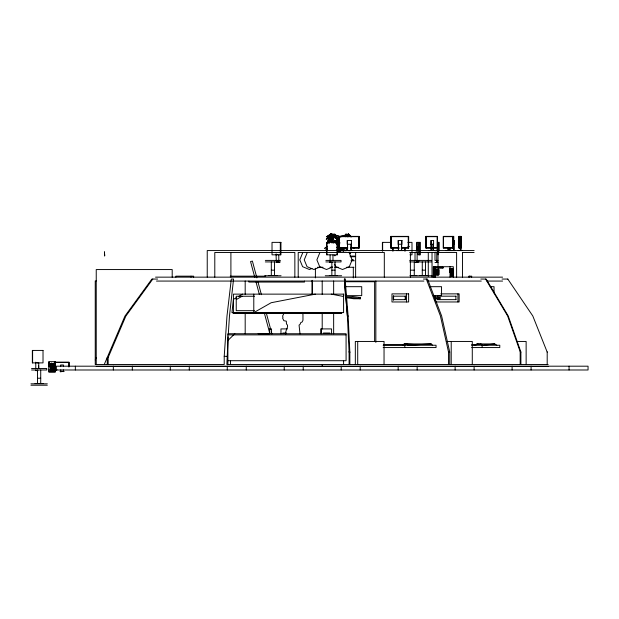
<?xml version="1.0" encoding="UTF-8"?>
<svg xmlns="http://www.w3.org/2000/svg" width="619" height="619" viewBox="0 0 619 619"><rect width="100%" height="100%" fill="white"/><g stroke="black" fill="none" stroke-linecap="round" stroke-linejoin="round"><path stroke-width="0.93" d="M337.27 239.011L337.378 238.361L339.32 239.917M38.765 362.866L38.688 368.475L38.657 365.767M330.832 238.872L327.993 241.162C331.057 238.779 327.118 241.58 327.025 243.081L331.652 238.338L330.894 238.942M339.421 244.606C337.819 244.373 338.523 241.72 337.873 243.027L336.891 241.085L339.096 241.975M437.788 250.827L437.927 242.369M336.341 243.143L336.38 241.99L334.778 240.969L336.457 241.781L336.256 241.162L334.585 240.497M338.113 247.097L338.129 246.679M417.167 251.314L417.368 242.369M437.919 250.827L438.113 242.369M334.956 234.802L334.786 234.044L333.154 234.175L332.264 234.825L333.742 235.104L332.148 234.934L330.817 236.868L334.043 236.806L334.43 235.707L334.306 236.814L334.902 236.59L334.987 235.235L335.699 236.311M331.057 234.361L331.064 233.781L328.859 235.723C331.474 234.377 327.002 236.953 327.258 238.408C328.735 238.477 330.5 235.15 330.507 236.141L330.089 236.729L331.01 235.607L330.863 234.98L331.32 235.584L331.823 234.663L331.699 234.137L331.119 234.431M548.171 364.498L226.856 364.498L228.132 336.744M228.326 333.742L229.463 316.108L233.556 279.053L231.313 279.053L226.98 316.108L224.217 356.335L224.217 364.498L108.155 364.498L108.155 357.496L125.843 316.108L152.8 279.053M340.852 250.006L339.057 251.152L337.316 247.732L337.517 248.095M300.014 333.873L299.062 325.114L300.053 324.402L300.772 322.584L302.149 321.981L302.962 320.271L302.962 314.429L302.312 312.61M331.351 239.971L331.281 239.352L330.763 239.53M418.282 250.827L418.637 242.369M437.014 250.625L438.113 246.509L437.803 253.419A2.461 1.501 39 0 1 438.097 254.401M435.203 298.753L439.962 298.753L440.086 297.662L433.664 296.578M334.477 237.209L335.544 236.59L336.991 237.534L337.03 238.555L335.196 238.06L337.007 238.71L335.8 241.085L332.674 239.391L333.726 238.238L332.403 239.267L332.109 238.764L333.788 237.534L331.676 238.122L332.194 237.263L334.484 237.1M416.633 250.625L417.368 246.509L418.637 246.509L418.073 253.419A2.461 1.741 29.5 0 1 418.181 254.401M340.071 248.173L339.839 249.705L338.748 248.258M346.555 297.747L353.751 298.753L360.413 298.753L360.56 297.662L346.168 295.65L361.728 295.65L361.728 286.682L345.665 286.682M327.993 243.066L328.395 241.82M285.777 334.02C284.616 330.77 289.909 326.174 286.442 323.876L286.334 321.176L283.85 320.681L282.589 318.034L283.022 317.268L282.589 316.108L284.291 312.688M347.507 250.161L346.903 249.542L344.798 250.54L346.725 250.409M437.091 250.625L437.927 246.509M343.8 247.971L342.647 250.238L342.369 249.387L342.516 250.401L341.881 251.19M437.146 250.625L438.113 246.509M345.889 234.802L345.657 234.044L347.259 234.175L348.489 234.825L347.282 235.104L348.659 234.934L351.097 236.868M417.554 250.625L418.637 246.509M340.233 251.268L340.558 250.115L341.835 249.093L340.566 249.906L340.883 249.287L342.423 248.343L341.262 248.474M345.82 236.814L345.619 235.824L344.713 235.259L340.783 236.025L339.908 237M338.167 246.517L337.595 247.701L338.469 247.205M338.694 250.293L338.694 248.087L336.883 247.476M336.55 242.114L336.225 241.588M329.857 240.01L330.314 239.228M328.828 243.143L329.61 241.572M95.241 360.003L96.239 357.496M302.614 253.039L299.789 259.864L302.614 266.688L309.43 269.513L311.991 268.453M307.063 253.039L304.238 259.864L307.063 266.688L313.887 269.513L319.853 267.037M319.698 253.039L316.874 259.864L319.698 266.688L326.515 269.513L332.488 267.037M332.008 243.143L332.496 241.99L331.327 240.969L332.651 241.781L332.689 241.162L331.041 240.218L332.774 240.35L331.033 239.352L330.384 239.909L329.44 239.607L328.89 240.389L329.053 242.114L330.206 241.131L329.122 242.277L329.463 243.066M104.456 364.018L124.93 316.108L151.887 279.053L157.636 279.053M339.939 247.654L338.786 250.262L340.171 247.94M334.755 242.284L334.98 241.812L336.929 243.027L335.483 242.617L336.094 242.965M327.049 248.149L326.762 248.722L327.42 248.08M337.138 235.909L337.928 235.522L340.659 237M334.531 241.75L335.653 241.294M336.132 240.574L336.04 241.294L336.875 242.168L338.214 243.081L338.098 242.617M329.215 237.34L327.552 240.389L330.856 238.454L331.095 237.131L331.126 238.315L332.016 237.069L331.683 236.775M335.436 236.079L335.746 234.647L334.74 234.972M337.657 242.114L336.883 241.356L339.816 242.919M338.492 245.635L338.848 245.271L339.645 246.656M331.003 241.449L331.776 239.607L331.235 239.909M343.243 251.198C344.651 249.364 342.926 250.943 342.949 250.076L342.098 250.416M328.511 241.557L328.124 242.114L328.96 239.847L329.625 239.971M334.376 237.673L334.933 236.884L334.446 236.001L335.041 236.721M338.964 245.209L339.661 244.652M333.332 239.971L332.287 239.607L332.094 240.984L332.875 242.114L333.672 241.131L333.014 242.277L333.68 243.066M344.976 248.258L343.978 249.705L343.622 249.24M340.984 250.238L341.317 249.797M330.221 234.911L330.561 234.469L326.236 239.305L330.631 234.508L330.291 234.972M276.801 254.819L277.134 254.401M328.952 242.934L329.795 241.959M337.935 243.221L338.314 242.826L339.475 243.623L338.369 242.547L339.421 243.437M332.643 236.752L332.256 238.168L332.728 239.305L333.78 238.269M329.78 235.29L328.38 236.729L329.919 235.584L329.378 236.094M328.472 236.845L328.867 236.396M329.517 239.909L330.02 239.352M339.638 250.857L340.171 250.424L339.057 251.152M342.33 250.37L342.895 249.612L342.191 249.604M337.703 242.037L338.322 242.896M339.97 251.291L340.566 250.672M332.612 235.715L333.448 234.849M402.923 345.247L404.215 343.924L431.195 343.924L432.58 345.247M326.484 249.48L325.571 250.393L327.466 248.668M338.02 250.006L337.68 249.349L339.777 251.291M336.782 242.996L337.463 242.308M338.144 241.627L339.003 240.776M347.932 234.972L347.793 234.508L349.418 235.715M348.745 234.431L348.365 233.781L351.321 236.659M337.363 250.54L337.2 250.076L337.788 250.416M227.885 340.473L234.833 333.742M335.699 243.151L336.821 242.71L338.632 244.815L336.782 244.242M346.176 247.747L345.812 248.087L347.22 249.619M336.102 237.356L337.347 237.069L336.365 237.34M332.024 238.973L330.708 239.313M338.461 245.078L338.98 244.714L339.514 245.495M327.405 248.389L326.832 248.869L327.157 250.3M340.783 249.937L341.301 249.534M327.312 246.215L324.604 248.397L326.228 247.53M330.678 234.276L331.026 233.982L330.561 234.175M330.693 241.449L331.482 240.892L330.979 240.899M338.206 243.785L338.833 243.344M338.067 243.855L338.895 243.275M338.701 243.437L337.603 244.18M338.291 243.724L337.719 244.126L338.044 243.901M332.194 239.839L332.713 239.677M474.99 345.247L476.978 343.924L494.713 343.924L496.848 345.247M329.014 235.584L327.915 236.311L329.331 235.235L326.383 236.868L330.128 234.439M331.126 241.542L332.001 241.085L332.488 241.743M236.234 297.762L233.417 299.364L231.955 312.626L343.584 312.626L343.584 294.133L233.417 294.133L233.417 313.276M238.888 296.253L242.602 294.133M236.234 299.588L242.099 296.253M338.26 244.652L338.74 244.381L338.26 244.242M329.571 235.088L328.674 235.584L330.685 234.137L332.395 233.881L331.854 235.723L330.995 235.313L331.73 235.878L330.523 237.294L329.37 238.408L328.612 237.634M339.088 251.02L340.055 250.502M337.463 239.592L337.726 239.158M343.499 247.809L343.104 248.095M330.848 235.406L331.56 235.909M331.498 235.839L332.372 235.522M333.386 235.359L333.943 235.205M336.922 250.625L338.67 251.02M341.108 236.52L342.431 236.334L341.634 236.775M334.26 255.252L334.693 255.809L335.39 255.593M343.181 250.974L344.048 251.012M345.905 234.725L345.232 234.887L345.34 235.584L346.191 236.311L346.346 235.305L346.485 236.133L347.808 236.814L347.182 235.746L348.04 236.806M315.411 294.133L271.184 302.722L253.79 312.626L253.79 294.133M494.713 343.924L483.052 345.247L480.762 343.924M345.263 250.765L346.361 250.687M431.195 343.924L408.153 345.247L406.668 343.924M336.999 250.416L337.672 250.393L336.96 250.014M390.945 236.659L408.339 236.659L408.339 247.793L401.646 247.793M453.541 236.659L443.413 236.659L443.413 247.793L453.147 247.793M391.262 242.369L382.387 242.369L382.387 250.989M407.898 242.369L411.991 242.369L411.991 254.819L410.049 254.819M407.898 246.509L409.391 246.509M336.798 247.337L338.639 247.91L338.098 246.749M347.754 247.793L339.282 247.793L339.282 236.659L358.912 236.659L358.912 247.793L350.547 247.793M391.007 247.793L398.783 247.793M430.801 247.793L425.973 247.793L425.973 236.659L437.153 236.659L437.153 247.793L432.611 247.793M460.946 247.793L458.934 247.793L458.934 236.659L460.946 236.659L460.954 250.231M347.77 248.064L339.026 248.064L339.026 236.388L359.221 236.388L359.221 248.064L350.478 248.064M399.363 248.064L390.721 248.064L390.721 236.388L408.664 236.388L408.664 248.064L401.22 248.064M431.42 248.064L425.826 248.064L425.826 236.388L437.44 236.388L437.44 248.064L432.782 248.064M453.719 248.064L443.281 248.064L443.281 236.388L453.719 236.388L453.719 240.876M474.115 250.571L207.233 250.571L207.233 277.15M409.693 252.467L456.613 252.467L456.613 277.15M462.3 252.467L474.115 252.467M418.011 254.819L420.378 254.819L420.378 242.369L416.595 242.369L416.595 250.989M438.028 254.819L438.229 242.369M349.967 256.104L354.788 256.104M350.617 256.746L354.788 256.746M351.824 259.864L353.526 259.864M265.342 260.406L280.477 260.406M325.849 260.406L341.038 260.406L341.038 261.922L325.849 261.922M409.708 260.406L431.466 260.406M438.028 260.406L434.987 260.406L434.987 252.281L436.759 252.281L437.463 252.923L436.759 252.281L436.759 262.533M350.973 260.777L354.377 260.777M265.342 261.922L280.477 261.922M409.708 261.922L431.466 261.922M436.759 261.922L437.672 261.922M276.26 262.533L279.285 262.533M329.958 262.533L332.241 262.533M415.024 262.533L418.057 262.533M434.987 262.533L438.028 262.533M317.4 267.269L322.994 267.269M330.02 267.269L332.457 267.269M334.755 267.269L338.245 267.269M346.594 267.269L353.967 267.269M443.08 267.284L436.759 267.284L436.759 267.733M433.71 267.648L435.59 267.648M436.318 267.648L443.08 267.733M435.644 268.081L434.159 268.081L434.159 268.839L435.644 268.839M436.704 268.035L443.173 268.035M433.749 268.607L435.552 268.607M449.936 268.747L450.462 268.747L450.462 272.012L449.936 272.012M450.88 269.157L452.559 269.157M436.163 269.582L438.871 269.582L438.871 274.751L436.163 274.751L436.163 269.582L436.24 274.751M450.88 269.722L452.559 269.722M271.315 270.163L274.503 270.163M331.854 270.163L335.041 270.163M411.093 270.163L414.266 270.163M422.274 270.163L425.47 270.163M450.88 270.294L452.559 270.294M450.88 270.867L452.559 270.867M450.88 271.432L452.559 271.432M450.88 272.004L452.559 272.004M450.88 272.569L452.559 272.569M450.88 273.141L452.559 273.141M450.88 273.714L452.559 273.714M450.88 274.279L452.559 274.279M450.88 274.851L452.559 274.851M268.824 275.486L276.995 275.486M329.339 275.486L337.548 275.486M410.149 275.486L416.757 275.486M419.767 275.486L427.977 275.486M450.88 275.424L452.559 275.424M264.762 275.749L281.057 275.749M325.261 275.749L341.626 275.749M410.149 275.749L432.054 275.749M450.88 275.989L452.559 275.989M230.229 276.167L265.675 276.167M433.71 276.763L435.59 276.763M155.547 277.15L502.597 277.15M345.154 279.053L344.365 279.053L347.367 316.108M423.458 279.053L427.52 279.053L441.618 315.945L449.711 351.971L449.711 364.498M480.77 279.053L486.178 279.053L508.214 315.945L520.896 352.064L520.896 364.498M502.04 279.053L507.889 279.053M96.239 280.949L95.241 280.949L95.241 364.498L107.776 364.498M156.499 281.065L231.049 281.065M232.009 281.065L423.899 281.065M427.729 281.065L481.28 281.065M486.967 281.065L502.597 281.065M344.636 281.73L374.627 281.73L374.627 341.556M429.71 286.682L441.548 286.682L441.548 295.65L433.346 295.65M490.171 286.682L494.024 286.682L494.024 292.957M440.759 293.87L459.136 293.87L459.136 301.964L435.985 301.964M254.494 296.253L236.234 296.253L236.234 310.684L254.471 310.684M437.076 296.184L456.071 296.184M358.656 297.662L360.56 297.662M438.182 297.662L440.086 297.662M437.076 299.65L456.071 299.65M233.193 312.897L341.796 312.897M287.239 328.913L280.964 328.913L280.964 333.726M282.868 333.022L286.473 333.022M323.451 333.022L329.888 333.022M227.885 334.879L346.083 334.879M446.91 341.448L472.282 341.448L472.282 364.498M516.888 341.448L526.135 341.448L526.135 364.498M383.409 344.729L404.029 344.729M471.732 344.729L476.522 344.729M383.169 345.247L436.047 345.247L436.047 347.561L383.169 347.561M471.639 345.247L499.781 345.247L499.781 347.561L471.639 347.561M224.217 356.335L226.856 356.335M108.155 357.496L107.242 357.496L107.242 364.498M227.885 360.707L346.083 360.707L346.083 333.742L227.885 333.742L227.885 364.498M48.746 362.223L49.218 362.223M55.037 362.208L69.088 362.208L69.088 366.533M48.746 362.68L49.218 362.68M50.046 363.554L54.193 363.554M50.696 364.096L53.853 364.096M48.746 364.529L48.893 366.247M50.696 364.668L53.853 364.668M50.696 365.233L53.853 365.233M50.696 365.806L53.853 365.806M50.696 366.378L53.853 366.378M96.239 366.402L548.171 366.402M50.696 366.943L53.853 366.943M50.696 367.516L53.853 367.516M50.696 368.088L53.853 368.088M31.538 368.475L46.727 368.475L46.727 369.992L31.538 369.992M50.696 368.653L53.853 368.653M50.696 369.226L53.853 369.226M50.696 369.791L53.853 369.791M57.049 369.814L55.223 369.814L55.223 362.386L68.91 362.386L68.91 367.028M55.037 369.992L588.05 369.992L588.05 366.193L56.368 366.193L56.368 369.992M50.696 370.363L53.853 370.363M35.647 370.603L37.921 370.603M50.696 370.936L53.853 371.044L53.853 363.601L50.696 363.601L50.696 371.044M37.535 378.232L40.722 378.232M35.028 383.548L43.237 383.548M30.95 383.819L47.315 383.819M30.95 385.219L47.315 385.219M258.146 333.742L268.731 333.943M338.376 246.161L338.229 245.72M404.215 343.924L413.856 344.474M476.978 343.924L481.52 344.435M346.021 296.741L360.413 298.753M434.453 297.824L439.962 298.753M426.313 279.053L440.411 315.945L448.458 351.762L449.711 351.971M331.32 294.133L343.584 296.516L343.39 294.133M334.956 234.725L336.132 235.584M336.581 242.037L338.136 242.896L338.222 243.623L336.868 242.617L337.734 243.437M339.073 236.775L338.191 236.334L339.413 236.52M339.583 237.309L338.817 237.131L339.529 237.673M336.86 244.381L338.678 244.985L338.624 247.654L340.257 250.262L339.993 247.94M337.711 247.205L338.771 247.701L338.67 246.633L338.492 247.453L338.237 246.834M339.32 243.646L338.903 243.646L339.382 243.994M339.483 240.435L338.554 240.033L339.63 240.451M337.548 240.265L336.79 239.886L337.695 240.273M338.214 250.293L338.779 250.857M342.292 250.293L342.717 250.455M337.34 238.934L336.589 238.617L336.388 239.12L336.929 240.102L337.069 239.437L337.525 239.568L337.301 240.164L338.33 241.418L337.866 240.776C338.121 239.29 338.585 242.919 339.831 242.501M339.661 243.089L339.197 242.896L339.777 243.399M337.169 235.839L335.444 235.406L335.475 236.814M334.786 242.215L333.865 241.781L334.098 242.934M337.997 243.151L336.806 242.571L336.751 243.135M348.505 252.289L350.408 253.527M339.258 242.4L338.562 242.168L339.467 242.377M485.59 279.053L507.634 315.945L520.177 351.685L520.896 352.064M348.853 235.359L348.923 235.607M338.082 249.937L337.711 249.705L338.841 251.152L338.578 250.548M339.359 250.974L339.227 251.005M353.72 247.956L354.393 248.397L353.983 247.964M348.814 234.361L348.474 234.137L351.012 236.845M348.002 234.911L347.321 234.469L348.234 235.63M336.991 250.177L337.432 250.478M337.649 239.205L336.272 237.897M342.137 248.173L342.794 248.737M338.817 241.193L338.314 240.195M337.587 239.53L337.247 239.228L337.548 240.01M338.044 244.466L338.57 245.016M339.444 247.198L339.15 246.795L339.591 247.229M337.719 251.198L336.891 250.223M338.152 245.023L338.608 245.573M347.097 247.948L347.491 248.474L347.251 247.879M437.354 252.923L437.71 253.419A2.461 1.4 41.4 0 1 437.95 253.922M507.789 279.053L532.789 315.945L547.196 352.11M335.529 240.636L335.862 241.162L335.707 240.574M339.073 242.687L337.835 240.613M104.572 254.819L104.487 251.562M339.614 251.268L337.456 247.476L337.634 248.033M339.096 241.611L339.614 242.772M349.325 253.039L352.149 259.864L349.325 266.688L342.5 269.513L335.684 266.688L334.624 264.127M349.673 252.173L350.13 253.333M337.487 239.336L337.649 239.777M337.928 240.574L338.183 241.99M256.893 277.885L252.39 261.079L250.548 261.566L254.804 277.444M257.891 281.622L261.396 294.69M266.394 313.369L270.65 329.238M271.401 332.039L271.903 333.912M256.057 282.109L259.307 294.249M264.313 312.92L269.567 332.535M104.495 252.985L104.688 255.926M345.116 279.053L348.118 316.108M344.396 279.053L347.391 315.945L349.085 352.196L349.851 352.451L348.141 315.945M350.865 248.149L350.903 248.722M104.557 253.767L104.657 255.817M276.051 254.293L276.26 260.406M417.368 246.509L417.399 249.96M569.062 366.193L569.062 369.992M547.196 351.855L547.196 364.498M531.087 366.193L531.087 369.992M520.177 351.685L520.177 364.498M512.099 366.193L512.099 369.992M482.131 345.247L482.131 347.561M474.115 366.193L474.115 369.992M471.678 277.15L471.678 276.167L468.939 276.167L468.939 277.15M469.334 276.167L469.334 276.848M462.486 252.467L462.486 277.15M461.936 250.571L458.199 250.571M460.722 236.659L460.722 247.793M460.629 236.388L460.644 250.231M460.35 247.662L460.35 250.231M459.422 236.388L459.422 248.064M459.275 236.659L459.275 247.793M459.05 236.659L459.05 247.793M457.928 293.87L457.928 301.964M455.886 296.184L455.886 299.65M455.127 366.193L455.127 369.992M454.872 250.571L451.383 250.571M454.013 240.543L453.928 250.231M453.797 244.242L453.797 250.231M453.634 244.242L453.634 250.231M453.626 236.388L453.541 241.302M453.541 244.079L453.503 250.231M453.309 277.15L453.309 266.712L433.292 266.712L433.292 277.15M452.976 236.388L452.976 248.064M452.814 236.659L452.729 247.917L452.474 236.659M452.768 275.865L452.768 268.607L449.866 268.607L449.866 272.236M452.559 268.654L452.559 276.097L450.88 276.097L450.88 268.654M452.466 236.388L452.466 248.064M452.458 268.654L452.458 276.097M451.266 250.571L445.726 250.571M451.212 341.448L451.212 364.498M450.98 268.654L450.98 276.097M450.315 268.747L450.315 272.012M450.028 247.662L450.028 250.231M450.083 268.747L450.083 272.012M450.005 266.712L450.005 277.15M449.773 247.662L449.773 250.231M448.458 351.762L448.458 364.498M448.264 247.662L448.264 250.231M448.001 247.662L448.001 250.231M443.514 236.659L443.514 247.793M442.879 267.284L442.879 267.733M442.647 267.284L442.647 267.733M439.219 250.989L439.219 242.369L437.819 242.369L437.819 253.867M438.794 269.582L438.739 274.751M438.608 269.582L438.608 274.751M438.476 269.582L438.476 274.751M438.399 266.712L438.399 268.607M438.345 269.582L438.345 274.751M438.213 269.582L438.213 274.751M438.035 252.467L438.035 266.712M438.082 269.582L438.082 274.751M437.95 269.582L437.95 274.751M437.819 269.582L437.819 274.751M437.687 269.582L437.687 274.751M437.556 269.582L437.556 274.751M437.424 269.582L437.424 274.751M437.293 269.582L437.293 274.751M437.192 267.284L437.192 267.733M437.161 269.582L437.161 274.751M436.999 267.284L436.999 267.733M437.029 269.582L437.029 274.751M436.898 269.582L436.898 274.751M436.766 269.582L436.766 274.751M436.643 261.922L436.643 262.533M436.635 269.582L436.635 274.751M436.503 269.582L436.503 274.751M436.372 269.582L436.372 274.751M435.405 267.648L435.405 276.763M435.203 267.648L435.203 276.763M434.971 266.712L434.971 277.15M435.033 295.673L435.033 300.169M434.538 250.571L428.774 250.571M433.888 267.648L433.888 276.763M433.749 266.712L433.749 276.77M433.277 244.242L433.277 250.231M433.029 244.242L433.029 250.231M432.031 252.467L432.031 277.15M431.35 240.543L431.35 244.242M431.281 244.242L431.281 250.231M431.033 244.242L431.033 250.231M428.286 252.467L428.286 276.206M426.259 236.388L426.259 248.064M426.065 236.659L426.065 247.793M425.47 261.922L425.47 275.486M422.274 261.922L422.274 275.486M419.419 242.369L419.419 254.819M418.746 260.406L418.746 261.922M417.152 366.193L417.152 369.992M417.121 262.533L417.121 252.281L415.024 252.281L415.024 260.406M416.339 261.922L416.339 262.533M414.266 261.922L414.266 275.486M410.389 252.467L410.389 277.15M408.378 236.388L408.378 248.064M406.497 293.87L406.497 301.964M405.352 248.118L405.352 250.989M405.197 296.184L405.197 299.65M404.795 345.247L404.795 347.561M404.571 248.118L404.571 250.989M402.938 250.571L396.454 250.571M401.677 244.242L401.677 250.231M401.584 240.543L401.584 244.242M401.514 244.242L401.514 250.231M398.45 240.543L398.52 250.231M398.357 244.242L398.357 250.231M398.164 366.193L398.164 369.992M393.591 296.184L393.591 299.65M393.506 295.882L393.506 300.223M393.057 248.118L393.057 250.989M392.802 248.118L392.802 250.989M391.131 236.659L391.131 247.793M390.999 236.388L390.999 248.064M384.314 277.15L384.314 252.467L298.211 252.467L298.211 277.15M384.043 364.498L384.043 341.448L355.329 341.448L355.329 364.498M382.643 242.369L382.643 250.989M375.849 280.972L375.849 342.415M360.188 366.193L360.188 369.992M359.066 236.388L359.066 248.064M358.842 236.659L358.803 247.793M357.712 341.448L357.712 364.498M355.623 252.467L355.623 277.15M353.317 267.269L353.317 277.9M352.288 250.571L345.951 250.571M351.143 244.242L351.143 250.231M351.05 244.242L351.05 250.231M349.851 364.498L349.851 351.886L349.085 351.631L349.085 364.498M347.553 244.242L347.553 250.231L347.414 240.543M345.255 286.682L345.255 295.65M343.584 360.707L343.584 364.498M341.556 312.626L341.556 313.276L233.193 313.276L233.193 312.626M341.193 366.193L341.193 369.992M339.39 236.659L339.39 247.793M339.189 236.388L339.189 248.064M337.084 242.369L337.084 254.819M335.041 261.922L335.041 275.486M333.649 280.972L333.649 294.412M333.649 312.634L333.649 333.78M332.968 254.989L332.968 260.406M331.854 261.922L331.854 275.486M331.567 333.726L331.567 328.913L320.681 328.913L320.681 333.525M330.089 254.989L330.089 262.533M326.917 242.369L326.917 254.819M322.205 280.995L322.205 294.427M322.205 312.665L322.205 328.983M322.205 364.498L322.205 366.402M321.509 328.913L321.509 333.726M315.404 268.236L315.404 277.9M312.402 280.376L312.402 294.358M312.03 280.376L312.03 294.358M304.494 281.065L304.494 282.055L248.9 282.055L248.9 281.065M303.217 366.193L303.217 369.992M294.853 277.15L294.853 252.467L214.793 252.467L214.793 277.15M284.229 366.193L284.229 369.992M280.306 242.369L280.306 254.819M278.79 254.989L278.79 262.533M277.289 260.406L277.289 261.922M276.5 261.922L276.5 262.533M274.503 261.922L274.503 275.486M271.548 333.525L271.548 328.913L269.427 328.913L269.427 333.726M271.315 261.922L271.315 275.486M269.776 328.913L269.776 333.726M246.254 366.193L246.254 369.992M245.186 280.972L245.186 294.404M245.186 312.634L245.186 333.742M230.902 252.467L230.902 277.15M230.492 360.707L230.492 364.498M227.266 366.193L227.266 369.992M193.639 277.15L193.639 276.167L175.866 276.167L175.866 277.15M191.008 276.167L191.008 277.15M189.282 366.193L189.282 369.992M172.198 277.227L172.198 269.559L96.239 269.559L96.239 364.498M170.295 366.193L170.295 369.992M132.319 366.193L132.319 369.992M113.331 366.193L113.331 369.992M75.356 366.193L75.356 369.992M63.455 366.626L63.455 364.978L60.647 364.978L60.647 366.626M63.308 369.837L63.308 371.663M60.794 369.837L60.794 371.663M55.021 361.651L55.021 371.717L49.218 371.717L49.211 368.97M53.954 363.028L53.954 363.786L51.563 363.786L51.563 363.028M49.211 362.587L49.211 366.239M40.722 369.992L40.722 383.548M37.535 369.992L37.535 383.548M35.77 362.154L35.77 368.475M35.77 369.992L35.77 370.603M32.606 350.431L32.606 362.889M276.391 254.401A2.461 1.919 10.9 0 1 276.128 253.922M417.423 253.419A2.461 1.06 46.9 0 1 417.732 253.922M37.101 362.471A2.461 0.867 48.8 0 0 37.558 362.889A2.461 1.617 -35.1 0 0 38.038 362.471M461.14 236.388L458.911 236.388L458.911 248.064L461.14 248.064L461.14 236.388M351.422 240.543L347.182 240.543L347.182 244.242L351.422 244.242L351.422 240.543M401.986 240.543L398.048 240.543L398.048 244.242L401.986 244.242L401.986 240.543M433.586 240.543L430.723 240.543L430.723 244.242L433.586 244.242L433.586 240.543M454.16 240.543L453.27 240.543L453.27 244.242L454.16 244.242L454.16 240.543M280.941 242.369L272.02 242.369L272.02 254.819L280.941 254.819L280.941 242.369M337.34 242.369L326.662 242.369L326.662 254.819L337.34 254.819L337.34 242.369M408.633 293.87L391.974 293.87L391.974 301.964L408.633 301.964L408.633 293.87M405.522 296.184L393.274 296.184L393.274 299.65L405.522 299.65L405.522 296.184M43.021 350.431L32.35 350.431L32.35 362.889L43.021 362.889L43.021 350.431M55.354 361.651L48.746 361.651L48.746 372.096L55.354 372.096L55.354 361.651M49.667 363.686L49.358 366.951L49.667 363.686M63.919 371.431L60.19 371.663L63.919 371.431M417.376 252.467L417.786 252.923L417.376 252.467"/></g></svg>
